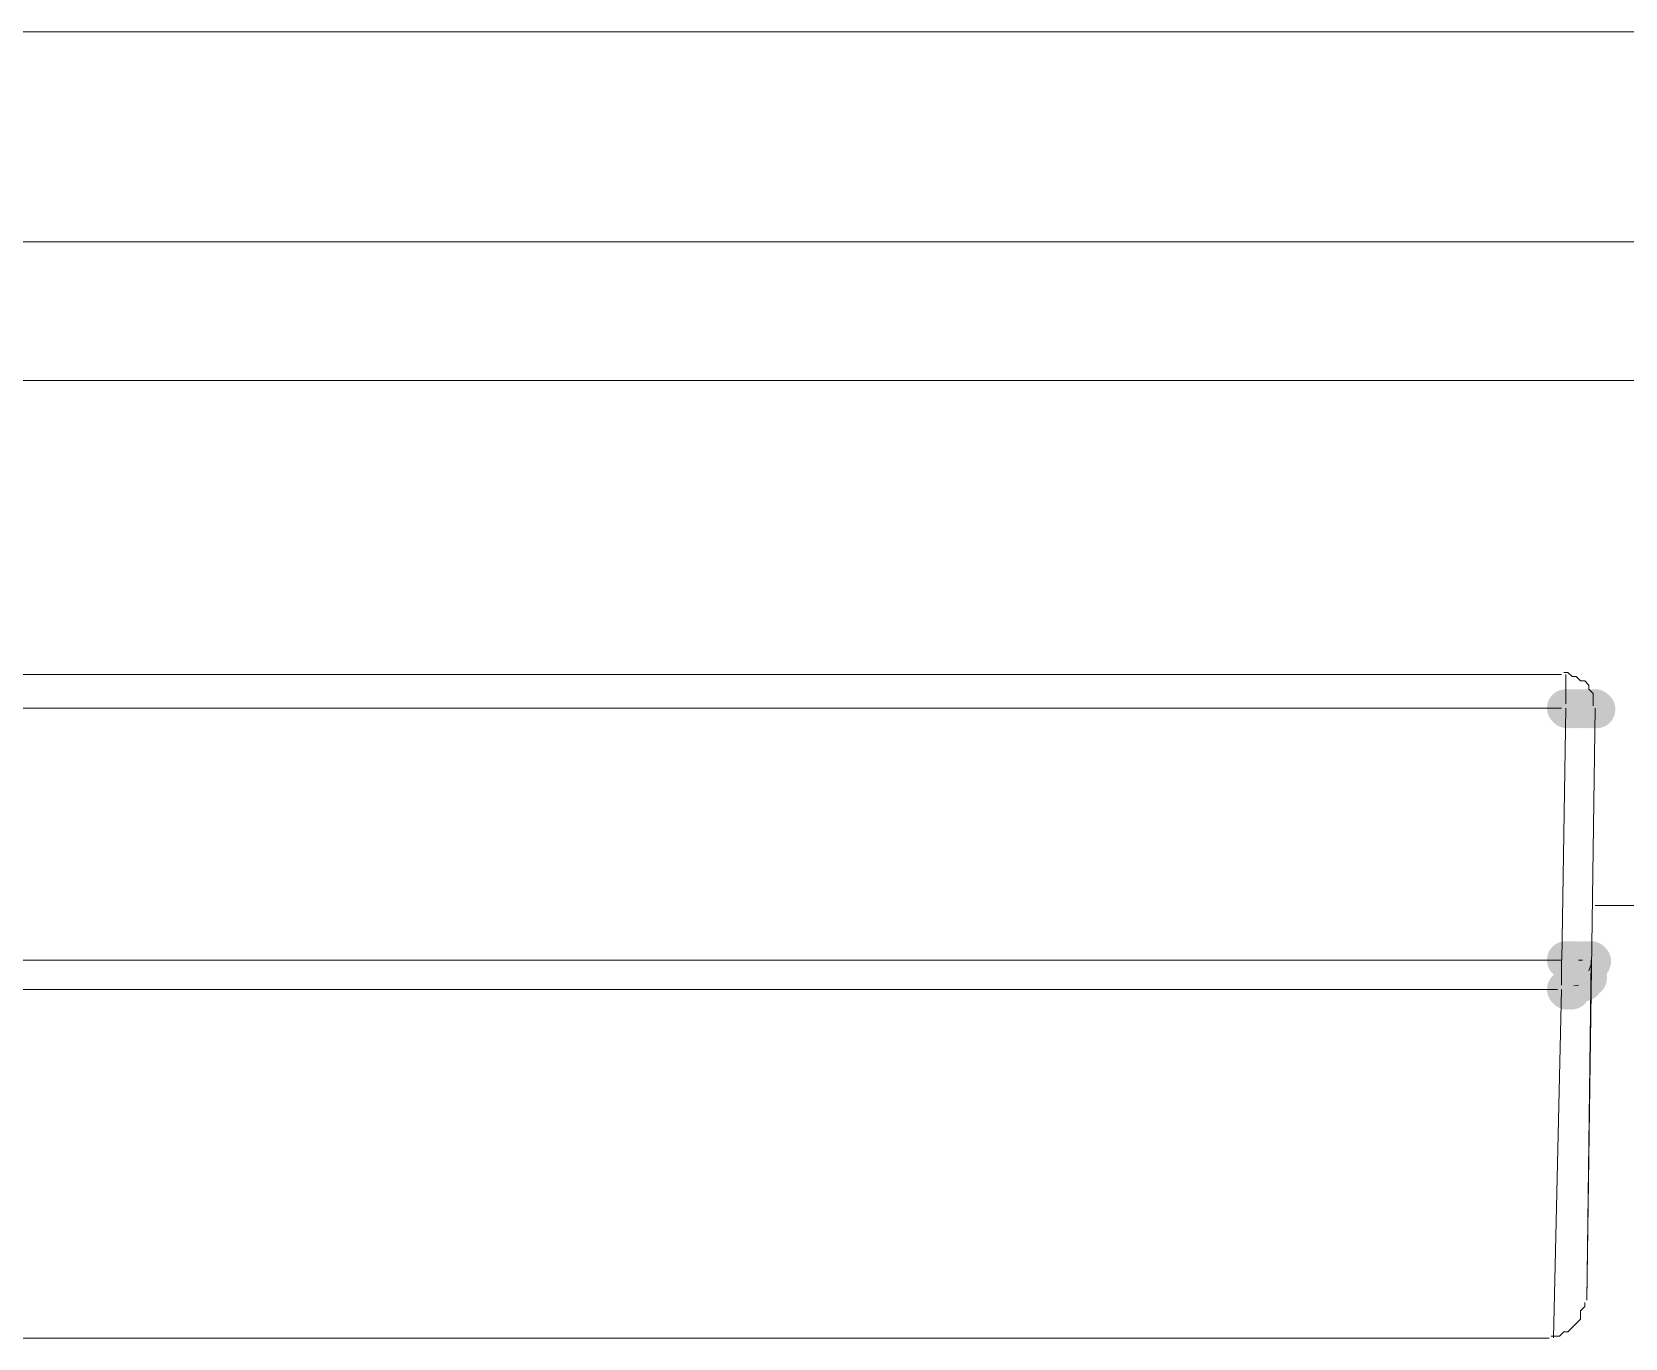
# Model space of a CAD drawing. Header units: millimetres. Extents: x 0 to 297, y 0 to 208.
# Drawn here: x 93.97 to 101.24, y 49.91 to 55.87 of the extents above; entities that cross this region are included whole.
import ezdxf

# ---------------------------------------------------------------- set-up
doc = ezdxf.new("R2010")
doc.units = ezdxf.units.MM

msp = doc.modelspace()

# ---------------------------------------------------------------- hatches: boundary and pattern name
h = msp.add_hatch(color=7)
edge = h.paths.add_edge_path(flags=0)
edge.add_spline(control_points=[(101.034105, 52.842842), (101.00056, 52.876387), (100.945668, 52.876387), (100.912123, 52.842842), (100.878578, 52.809297), (100.878578, 52.754406), (100.912123, 52.720861), (100.912123, 52.720861), (100.917767, 52.715216), (100.917767, 52.715216), (100.951312, 52.681671), (101.006204, 52.681671), (101.039749, 52.715216), (101.073294, 52.748761), (101.073294, 52.803653), (101.039749, 52.837198), (101.039749, 52.837198), (101.034105, 52.842842), (101.034105, 52.842842)], knot_values=[0, 0, 0, 0, 1, 1, 1, 2, 2, 2, 3, 3, 3, 4, 4, 4, 5, 5, 5, 6, 6, 6, 6], degree=3, periodic=1)
h = msp.add_hatch(color=7)
edge = h.paths.add_edge_path(flags=0)
edge.add_spline(control_points=[(101.034105, 52.842842), (101.00056, 52.876387), (100.945668, 52.876387), (100.912123, 52.842842), (100.878578, 52.809297), (100.878578, 52.754406), (100.912123, 52.720861), (100.912123, 52.720861), (100.917767, 52.715216), (100.917767, 52.715216), (100.951312, 52.681671), (101.006204, 52.681671), (101.039749, 52.715216), (101.073294, 52.748761), (101.073294, 52.803653), (101.039749, 52.837198), (101.039749, 52.837198), (101.034105, 52.842842), (101.034105, 52.842842)], knot_values=[0, 0, 0, 0, 1, 1, 1, 2, 2, 2, 3, 3, 3, 4, 4, 4, 5, 5, 5, 6, 6, 6, 6], degree=3, periodic=1)
h = msp.add_hatch(color=7)
edge = h.paths.add_edge_path(flags=0)
edge.add_spline(control_points=[(101.053155, 52.842842), (101.01961, 52.876387), (100.964718, 52.876387), (100.931173, 52.842842), (100.897628, 52.809297), (100.897628, 52.754406), (100.931173, 52.720861), (100.931173, 52.720861), (100.936817, 52.715216), (100.936817, 52.715216), (100.970362, 52.681671), (101.025254, 52.681671), (101.058799, 52.715216), (101.092344, 52.748761), (101.092344, 52.803653), (101.058799, 52.837198), (101.058799, 52.837198), (101.053155, 52.842842), (101.053155, 52.842842)], knot_values=[0, 0, 0, 0, 1, 1, 1, 2, 2, 2, 3, 3, 3, 4, 4, 4, 5, 5, 5, 6, 6, 6, 6], degree=3, periodic=1)
h = msp.add_hatch(color=7)
edge = h.paths.add_edge_path(flags=0)
edge.add_spline(control_points=[(101.072205, 52.842842), (101.03866, 52.876387), (100.983768, 52.876387), (100.950223, 52.842842), (100.916678, 52.809297), (100.916678, 52.754406), (100.950223, 52.720861), (100.950223, 52.720861), (100.955867, 52.715216), (100.955867, 52.715216), (100.989412, 52.681671), (101.044304, 52.681671), (101.077849, 52.715216), (101.111394, 52.748761), (101.111394, 52.803653), (101.077849, 52.837198), (101.077849, 52.837198), (101.072205, 52.842842), (101.072205, 52.842842)], knot_values=[0, 0, 0, 0, 1, 1, 1, 2, 2, 2, 3, 3, 3, 4, 4, 4, 5, 5, 5, 6, 6, 6, 6], degree=3, periodic=1)
h = msp.add_hatch(color=7)
edge = h.paths.add_edge_path(flags=0)
edge.add_spline(control_points=[(101.072205, 52.842842), (101.03866, 52.876387), (100.983768, 52.876387), (100.950223, 52.842842), (100.916678, 52.809297), (100.916678, 52.754406), (100.950223, 52.720861), (100.950223, 52.720861), (100.955867, 52.715216), (100.955867, 52.715216), (100.989412, 52.681671), (101.044304, 52.681671), (101.077849, 52.715216), (101.111394, 52.748761), (101.111394, 52.803653), (101.077849, 52.837198), (101.077849, 52.837198), (101.072205, 52.842842), (101.072205, 52.842842)], knot_values=[0, 0, 0, 0, 1, 1, 1, 2, 2, 2, 3, 3, 3, 4, 4, 4, 5, 5, 5, 6, 6, 6, 6], degree=3, periodic=1)
h = msp.add_hatch(color=7)
edge = h.paths.add_edge_path(flags=0)
edge.add_spline(control_points=[(101.093542, 52.840844), (101.061096, 52.875453), (101.006233, 52.877223), (100.971624, 52.844777), (100.937015, 52.812331), (100.935245, 52.757468), (100.967691, 52.722859), (100.967691, 52.722859), (100.972983, 52.717214), (100.972983, 52.717214), (101.005429, 52.682605), (101.060292, 52.680835), (101.094901, 52.713281), (101.12951, 52.745727), (101.13128, 52.800591), (101.098834, 52.8352), (101.098834, 52.8352), (101.093542, 52.840844), (101.093542, 52.840844)], knot_values=[0, 0, 0, 0, 1, 1, 1, 2, 2, 2, 3, 3, 3, 4, 4, 4, 5, 5, 5, 6, 6, 6, 6], degree=3, periodic=1)
h = msp.add_hatch(color=7)
edge = h.paths.add_edge_path(flags=0)
edge.add_spline(control_points=[(101.110658, 52.842842), (101.077113, 52.876387), (101.022221, 52.876387), (100.988676, 52.842842), (100.955131, 52.809297), (100.955131, 52.754406), (100.988676, 52.720861), (100.988676, 52.720861), (100.99432, 52.715216), (100.99432, 52.715216), (101.027865, 52.681671), (101.082757, 52.681671), (101.116302, 52.715216), (101.149847, 52.748761), (101.149847, 52.803653), (101.116302, 52.837198), (101.116302, 52.837198), (101.110658, 52.842842), (101.110658, 52.842842)], knot_values=[0, 0, 0, 0, 1, 1, 1, 2, 2, 2, 3, 3, 3, 4, 4, 4, 5, 5, 5, 6, 6, 6, 6], degree=3, periodic=1)
h = msp.add_hatch(color=7)
edge = h.paths.add_edge_path(flags=0)
edge.add_spline(control_points=[(101.110658, 52.842842), (101.077113, 52.876387), (101.022221, 52.876387), (100.988676, 52.842842), (100.955131, 52.809297), (100.955131, 52.754406), (100.988676, 52.720861), (100.988676, 52.720861), (100.99432, 52.715216), (100.99432, 52.715216), (101.027865, 52.681671), (101.082757, 52.681671), (101.116302, 52.715216), (101.149847, 52.748761), (101.149847, 52.803653), (101.116302, 52.837198), (101.116302, 52.837198), (101.110658, 52.842842), (101.110658, 52.842842)], knot_values=[0, 0, 0, 0, 1, 1, 1, 2, 2, 2, 3, 3, 3, 4, 4, 4, 5, 5, 5, 6, 6, 6, 6], degree=3, periodic=1)
h = msp.add_hatch(color=7)
edge = h.paths.add_edge_path(flags=0)
edge.add_spline(control_points=[(101.129708, 52.842842), (101.096163, 52.876387), (101.041271, 52.876387), (101.007726, 52.842842), (100.974181, 52.809297), (100.974181, 52.754406), (101.007726, 52.720861), (101.007726, 52.720861), (101.01337, 52.715216), (101.01337, 52.715216), (101.046915, 52.681671), (101.101807, 52.681671), (101.135352, 52.715216), (101.168897, 52.748761), (101.168897, 52.803653), (101.135352, 52.837198), (101.135352, 52.837198), (101.129708, 52.842842), (101.129708, 52.842842)], knot_values=[0, 0, 0, 0, 1, 1, 1, 2, 2, 2, 3, 3, 3, 4, 4, 4, 5, 5, 5, 6, 6, 6, 6], degree=3, periodic=1)
h = msp.add_hatch(color=7)
edge = h.paths.add_edge_path(flags=0)
edge.add_spline(control_points=[(101.129708, 52.842842), (101.096163, 52.876387), (101.041271, 52.876387), (101.007726, 52.842842), (100.974181, 52.809297), (100.974181, 52.754406), (101.007726, 52.720861), (101.007726, 52.720861), (101.01337, 52.715216), (101.01337, 52.715216), (101.046915, 52.681671), (101.101807, 52.681671), (101.135352, 52.715216), (101.168897, 52.748761), (101.168897, 52.803653), (101.135352, 52.837198), (101.135352, 52.837198), (101.129708, 52.842842), (101.129708, 52.842842)], knot_values=[0, 0, 0, 0, 1, 1, 1, 2, 2, 2, 3, 3, 3, 4, 4, 4, 5, 5, 5, 6, 6, 6, 6], degree=3, periodic=1)
h = msp.add_hatch(color=7)
edge = h.paths.add_edge_path(flags=0)
edge.add_spline(control_points=[(101.151045, 52.840844), (101.118599, 52.875453), (101.063736, 52.877223), (101.029127, 52.844777), (100.994518, 52.812331), (100.992748, 52.757468), (101.025194, 52.722859), (101.025194, 52.722859), (101.030485, 52.717214), (101.030485, 52.717214), (101.062932, 52.682605), (101.117795, 52.680835), (101.152404, 52.713281), (101.187013, 52.745727), (101.188783, 52.800591), (101.156337, 52.8352), (101.156337, 52.8352), (101.151045, 52.840844), (101.151045, 52.840844)], knot_values=[0, 0, 0, 0, 1, 1, 1, 2, 2, 2, 3, 3, 3, 4, 4, 4, 5, 5, 5, 6, 6, 6, 6], degree=3, periodic=1)
h = msp.add_hatch(color=7)
edge = h.paths.add_edge_path(flags=0)
edge.add_spline(control_points=[(101.151045, 52.840844), (101.118599, 52.875453), (101.063736, 52.877223), (101.029127, 52.844777), (100.994518, 52.812331), (100.992748, 52.757468), (101.025194, 52.722859), (101.025194, 52.722859), (101.030485, 52.717214), (101.030485, 52.717214), (101.062932, 52.682605), (101.117795, 52.680835), (101.152404, 52.713281), (101.187013, 52.745727), (101.188783, 52.800591), (101.156337, 52.8352), (101.156337, 52.8352), (101.151045, 52.840844), (101.151045, 52.840844)], knot_values=[0, 0, 0, 0, 1, 1, 1, 2, 2, 2, 3, 3, 3, 4, 4, 4, 5, 5, 5, 6, 6, 6, 6], degree=3, periodic=1)
h = msp.add_hatch(color=7)
edge = h.paths.add_edge_path(flags=0)
edge.add_spline(control_points=[(101.151045, 52.840844), (101.118599, 52.875453), (101.063736, 52.877223), (101.029127, 52.844777), (100.994518, 52.812331), (100.992748, 52.757468), (101.025194, 52.722859), (101.025194, 52.722859), (101.030485, 52.717214), (101.030485, 52.717214), (101.062932, 52.682605), (101.117795, 52.680835), (101.152404, 52.713281), (101.187013, 52.745727), (101.188783, 52.800591), (101.156337, 52.8352), (101.156337, 52.8352), (101.151045, 52.840844), (101.151045, 52.840844)], knot_values=[0, 0, 0, 0, 1, 1, 1, 2, 2, 2, 3, 3, 3, 4, 4, 4, 5, 5, 5, 6, 6, 6, 6], degree=3, periodic=1)
h = msp.add_hatch(color=7)
edge = h.paths.add_edge_path(flags=0)
edge.add_spline(control_points=[(101.151045, 52.840844), (101.118599, 52.875453), (101.063736, 52.877223), (101.029127, 52.844777), (100.994518, 52.812331), (100.992748, 52.757468), (101.025194, 52.722859), (101.025194, 52.722859), (101.030485, 52.717214), (101.030485, 52.717214), (101.062932, 52.682605), (101.117795, 52.680835), (101.152404, 52.713281), (101.187013, 52.745727), (101.188783, 52.800591), (101.156337, 52.8352), (101.156337, 52.8352), (101.151045, 52.840844), (101.151045, 52.840844)], knot_values=[0, 0, 0, 0, 1, 1, 1, 2, 2, 2, 3, 3, 3, 4, 4, 4, 5, 5, 5, 6, 6, 6, 6], degree=3, periodic=1)
h = msp.add_hatch(color=7)
edge = h.paths.add_edge_path(flags=0)
edge.add_spline(control_points=[(101.16816, 52.842842), (101.134615, 52.876387), (101.079724, 52.876387), (101.046179, 52.842842), (101.012634, 52.809297), (101.012634, 52.754406), (101.046179, 52.720861), (101.046179, 52.720861), (101.051823, 52.715216), (101.051823, 52.715216), (101.085368, 52.681671), (101.14026, 52.681671), (101.173805, 52.715216), (101.20735, 52.748761), (101.20735, 52.803653), (101.173805, 52.837198), (101.173805, 52.837198), (101.16816, 52.842842), (101.16816, 52.842842)], knot_values=[0, 0, 0, 0, 1, 1, 1, 2, 2, 2, 3, 3, 3, 4, 4, 4, 5, 5, 5, 6, 6, 6, 6], degree=3, periodic=1)
h = msp.add_hatch(color=7)
edge = h.paths.add_edge_path(flags=0)
edge.add_spline(control_points=[(101.16816, 52.842842), (101.134615, 52.876387), (101.079724, 52.876387), (101.046179, 52.842842), (101.012634, 52.809297), (101.012634, 52.754406), (101.046179, 52.720861), (101.046179, 52.720861), (101.051823, 52.715216), (101.051823, 52.715216), (101.085368, 52.681671), (101.14026, 52.681671), (101.173805, 52.715216), (101.20735, 52.748761), (101.20735, 52.803653), (101.173805, 52.837198), (101.173805, 52.837198), (101.16816, 52.842842), (101.16816, 52.842842)], knot_values=[0, 0, 0, 0, 1, 1, 1, 2, 2, 2, 3, 3, 3, 4, 4, 4, 5, 5, 5, 6, 6, 6, 6], degree=3, periodic=1)
h = msp.add_hatch(color=7)
edge = h.paths.add_edge_path(flags=0)
edge.add_spline(control_points=[(101.16816, 52.842842), (101.134615, 52.876387), (101.079724, 52.876387), (101.046179, 52.842842), (101.012634, 52.809297), (101.012634, 52.754406), (101.046179, 52.720861), (101.046179, 52.720861), (101.051823, 52.715216), (101.051823, 52.715216), (101.085368, 52.681671), (101.14026, 52.681671), (101.173805, 52.715216), (101.20735, 52.748761), (101.20735, 52.803653), (101.173805, 52.837198), (101.173805, 52.837198), (101.16816, 52.842842), (101.16816, 52.842842)], knot_values=[0, 0, 0, 0, 1, 1, 1, 2, 2, 2, 3, 3, 3, 4, 4, 4, 5, 5, 5, 6, 6, 6, 6], degree=3, periodic=1)
h = msp.add_hatch(color=7)
edge = h.paths.add_edge_path(flags=0)
edge.add_spline(control_points=[(101.16816, 52.842842), (101.134615, 52.876387), (101.079724, 52.876387), (101.046179, 52.842842), (101.012634, 52.809297), (101.012634, 52.754406), (101.046179, 52.720861), (101.046179, 52.720861), (101.051823, 52.715216), (101.051823, 52.715216), (101.085368, 52.681671), (101.14026, 52.681671), (101.173805, 52.715216), (101.20735, 52.748761), (101.20735, 52.803653), (101.173805, 52.837198), (101.173805, 52.837198), (101.16816, 52.842842), (101.16816, 52.842842)], knot_values=[0, 0, 0, 0, 1, 1, 1, 2, 2, 2, 3, 3, 3, 4, 4, 4, 5, 5, 5, 6, 6, 6, 6], degree=3, periodic=1)
h = msp.add_hatch(color=7)
edge = h.paths.add_edge_path(flags=0)
edge.add_spline(control_points=[(101.16816, 52.842842), (101.134615, 52.876387), (101.079724, 52.876387), (101.046179, 52.842842), (101.012634, 52.809297), (101.012634, 52.754406), (101.046179, 52.720861), (101.046179, 52.720861), (101.051823, 52.715216), (101.051823, 52.715216), (101.085368, 52.681671), (101.14026, 52.681671), (101.173805, 52.715216), (101.20735, 52.748761), (101.20735, 52.803653), (101.173805, 52.837198), (101.173805, 52.837198), (101.16816, 52.842842), (101.16816, 52.842842)], knot_values=[0, 0, 0, 0, 1, 1, 1, 2, 2, 2, 3, 3, 3, 4, 4, 4, 5, 5, 5, 6, 6, 6, 6], degree=3, periodic=1)
h = msp.add_hatch(color=7)
edge = h.paths.add_edge_path(flags=0)
edge.add_spline(control_points=[(101.16816, 52.842842), (101.134615, 52.876387), (101.079724, 52.876387), (101.046179, 52.842842), (101.012634, 52.809297), (101.012634, 52.754406), (101.046179, 52.720861), (101.046179, 52.720861), (101.051823, 52.715216), (101.051823, 52.715216), (101.085368, 52.681671), (101.14026, 52.681671), (101.173805, 52.715216), (101.20735, 52.748761), (101.20735, 52.803653), (101.173805, 52.837198), (101.173805, 52.837198), (101.16816, 52.842842), (101.16816, 52.842842)], knot_values=[0, 0, 0, 0, 1, 1, 1, 2, 2, 2, 3, 3, 3, 4, 4, 4, 5, 5, 5, 6, 6, 6, 6], degree=3, periodic=1)
h = msp.add_hatch(color=7)
edge = h.paths.add_edge_path(flags=0)
edge.add_spline(control_points=[(101.16816, 52.842842), (101.134615, 52.876387), (101.079724, 52.876387), (101.046179, 52.842842), (101.012634, 52.809297), (101.012634, 52.754406), (101.046179, 52.720861), (101.046179, 52.720861), (101.051823, 52.715216), (101.051823, 52.715216), (101.085368, 52.681671), (101.14026, 52.681671), (101.173805, 52.715216), (101.20735, 52.748761), (101.20735, 52.803653), (101.173805, 52.837198), (101.173805, 52.837198), (101.16816, 52.842842), (101.16816, 52.842842)], knot_values=[0, 0, 0, 0, 1, 1, 1, 2, 2, 2, 3, 3, 3, 4, 4, 4, 5, 5, 5, 6, 6, 6, 6], degree=3, periodic=1)
h = msp.add_hatch(color=7)
edge = h.paths.add_edge_path(flags=0)
edge.add_spline(control_points=[(101.16816, 52.842842), (101.134615, 52.876387), (101.079724, 52.876387), (101.046179, 52.842842), (101.012634, 52.809297), (101.012634, 52.754406), (101.046179, 52.720861), (101.046179, 52.720861), (101.051823, 52.715216), (101.051823, 52.715216), (101.085368, 52.681671), (101.14026, 52.681671), (101.173805, 52.715216), (101.20735, 52.748761), (101.20735, 52.803653), (101.173805, 52.837198), (101.173805, 52.837198), (101.16816, 52.842842), (101.16816, 52.842842)], knot_values=[0, 0, 0, 0, 1, 1, 1, 2, 2, 2, 3, 3, 3, 4, 4, 4, 5, 5, 5, 6, 6, 6, 6], degree=3, periodic=1)
h = msp.add_hatch(color=7)
edge = h.paths.add_edge_path(flags=0)
edge.add_spline(control_points=[(101.034105, 51.69314), (101.00056, 51.726685), (100.945668, 51.726685), (100.912123, 51.69314), (100.878578, 51.659595), (100.878578, 51.604703), (100.912123, 51.571158), (100.912123, 51.571158), (100.917767, 51.565513), (100.917767, 51.565513), (100.951312, 51.531968), (101.006204, 51.531968), (101.039749, 51.565513), (101.073294, 51.599058), (101.073294, 51.65395), (101.039749, 51.687495), (101.039749, 51.687495), (101.034105, 51.69314), (101.034105, 51.69314)], knot_values=[0, 0, 0, 0, 1, 1, 1, 2, 2, 2, 3, 3, 3, 4, 4, 4, 5, 5, 5, 6, 6, 6, 6], degree=3, periodic=1)
h = msp.add_hatch(color=7)
edge = h.paths.add_edge_path(flags=0)
edge.add_spline(control_points=[(101.053155, 51.69314), (101.01961, 51.726685), (100.964718, 51.726685), (100.931173, 51.69314), (100.897628, 51.659595), (100.897628, 51.604703), (100.931173, 51.571158), (100.931173, 51.571158), (100.936817, 51.565513), (100.936817, 51.565513), (100.970362, 51.531968), (101.025254, 51.531968), (101.058799, 51.565513), (101.092344, 51.599058), (101.092344, 51.65395), (101.058799, 51.687495), (101.058799, 51.687495), (101.053155, 51.69314), (101.053155, 51.69314)], knot_values=[0, 0, 0, 0, 1, 1, 1, 2, 2, 2, 3, 3, 3, 4, 4, 4, 5, 5, 5, 6, 6, 6, 6], degree=3, periodic=1)
h = msp.add_hatch(color=7)
edge = h.paths.add_edge_path(flags=0)
edge.add_spline(control_points=[(101.072205, 51.69314), (101.03866, 51.726685), (100.983768, 51.726685), (100.950223, 51.69314), (100.916678, 51.659595), (100.916678, 51.604703), (100.950223, 51.571158), (100.950223, 51.571158), (100.955867, 51.565513), (100.955867, 51.565513), (100.989412, 51.531968), (101.044304, 51.531968), (101.077849, 51.565513), (101.111394, 51.599058), (101.111394, 51.65395), (101.077849, 51.687495), (101.077849, 51.687495), (101.072205, 51.69314), (101.072205, 51.69314)], knot_values=[0, 0, 0, 0, 1, 1, 1, 2, 2, 2, 3, 3, 3, 4, 4, 4, 5, 5, 5, 6, 6, 6, 6], degree=3, periodic=1)
h = msp.add_hatch(color=7)
edge = h.paths.add_edge_path(flags=0)
edge.add_spline(control_points=[(101.110658, 51.69314), (101.077113, 51.726685), (101.022221, 51.726685), (100.988676, 51.69314), (100.955131, 51.659595), (100.955131, 51.604703), (100.988676, 51.571158), (100.988676, 51.571158), (100.99432, 51.565513), (100.99432, 51.565513), (101.027865, 51.531968), (101.082757, 51.531968), (101.116302, 51.565513), (101.149847, 51.599058), (101.149847, 51.65395), (101.116302, 51.687495), (101.116302, 51.687495), (101.110658, 51.69314), (101.110658, 51.69314)], knot_values=[0, 0, 0, 0, 1, 1, 1, 2, 2, 2, 3, 3, 3, 4, 4, 4, 5, 5, 5, 6, 6, 6, 6], degree=3, periodic=1)
h = msp.add_hatch(color=7)
edge = h.paths.add_edge_path(flags=0)
edge.add_spline(control_points=[(101.129708, 51.69314), (101.096163, 51.726685), (101.041271, 51.726685), (101.007726, 51.69314), (100.974181, 51.659595), (100.974181, 51.604703), (101.007726, 51.571158), (101.007726, 51.571158), (101.01337, 51.565513), (101.01337, 51.565513), (101.046915, 51.531968), (101.101807, 51.531968), (101.135352, 51.565513), (101.168897, 51.599058), (101.168897, 51.65395), (101.135352, 51.687495), (101.135352, 51.687495), (101.129708, 51.69314), (101.129708, 51.69314)], knot_values=[0, 0, 0, 0, 1, 1, 1, 2, 2, 2, 3, 3, 3, 4, 4, 4, 5, 5, 5, 6, 6, 6, 6], degree=3, periodic=1)
h = msp.add_hatch(color=7)
edge = h.paths.add_edge_path(flags=0)
edge.add_spline(control_points=[(101.129708, 51.69314), (101.096163, 51.726685), (101.041271, 51.726685), (101.007726, 51.69314), (100.974181, 51.659595), (100.974181, 51.604703), (101.007726, 51.571158), (101.007726, 51.571158), (101.01337, 51.565513), (101.01337, 51.565513), (101.046915, 51.531968), (101.101807, 51.531968), (101.135352, 51.565513), (101.168897, 51.599058), (101.168897, 51.65395), (101.135352, 51.687495), (101.135352, 51.687495), (101.129708, 51.69314), (101.129708, 51.69314)], knot_values=[0, 0, 0, 0, 1, 1, 1, 2, 2, 2, 3, 3, 3, 4, 4, 4, 5, 5, 5, 6, 6, 6, 6], degree=3, periodic=1)
h = msp.add_hatch(color=7)
edge = h.paths.add_edge_path(flags=0)
edge.add_spline(control_points=[(101.129708, 51.69314), (101.096163, 51.726685), (101.041271, 51.726685), (101.007726, 51.69314), (100.974181, 51.659595), (100.974181, 51.604703), (101.007726, 51.571158), (101.007726, 51.571158), (101.01337, 51.565513), (101.01337, 51.565513), (101.046915, 51.531968), (101.101807, 51.531968), (101.135352, 51.565513), (101.168897, 51.599058), (101.168897, 51.65395), (101.135352, 51.687495), (101.135352, 51.687495), (101.129708, 51.69314), (101.129708, 51.69314)], knot_values=[0, 0, 0, 0, 1, 1, 1, 2, 2, 2, 3, 3, 3, 4, 4, 4, 5, 5, 5, 6, 6, 6, 6], degree=3, periodic=1)
h = msp.add_hatch(color=7)
edge = h.paths.add_edge_path(flags=0)
edge.add_spline(control_points=[(101.151045, 51.691141), (101.118599, 51.725751), (101.063736, 51.72752), (101.029127, 51.695074), (100.994518, 51.662628), (100.992748, 51.607765), (101.025194, 51.573156), (101.025194, 51.573156), (101.030485, 51.567511), (101.030485, 51.567511), (101.062932, 51.532902), (101.117795, 51.531133), (101.152404, 51.563579), (101.187013, 51.596025), (101.188783, 51.650888), (101.156337, 51.685497), (101.156337, 51.685497), (101.151045, 51.691141), (101.151045, 51.691141)], knot_values=[0, 0, 0, 0, 1, 1, 1, 2, 2, 2, 3, 3, 3, 4, 4, 4, 5, 5, 5, 6, 6, 6, 6], degree=3, periodic=1)
h = msp.add_hatch(color=7)
edge = h.paths.add_edge_path(flags=0)
edge.add_spline(control_points=[(101.151045, 51.691141), (101.118599, 51.725751), (101.063736, 51.72752), (101.029127, 51.695074), (100.994518, 51.662628), (100.992748, 51.607765), (101.025194, 51.573156), (101.025194, 51.573156), (101.030485, 51.567511), (101.030485, 51.567511), (101.062932, 51.532902), (101.117795, 51.531133), (101.152404, 51.563579), (101.187013, 51.596025), (101.188783, 51.650888), (101.156337, 51.685497), (101.156337, 51.685497), (101.151045, 51.691141), (101.151045, 51.691141)], knot_values=[0, 0, 0, 0, 1, 1, 1, 2, 2, 2, 3, 3, 3, 4, 4, 4, 5, 5, 5, 6, 6, 6, 6], degree=3, periodic=1)
h = msp.add_hatch(color=7)
edge = h.paths.add_edge_path(flags=0)
edge.add_spline(control_points=[(101.151045, 51.691141), (101.118599, 51.725751), (101.063736, 51.72752), (101.029127, 51.695074), (100.994518, 51.662628), (100.992748, 51.607765), (101.025194, 51.573156), (101.025194, 51.573156), (101.030485, 51.567511), (101.030485, 51.567511), (101.062932, 51.532902), (101.117795, 51.531133), (101.152404, 51.563579), (101.187013, 51.596025), (101.188783, 51.650888), (101.156337, 51.685497), (101.156337, 51.685497), (101.151045, 51.691141), (101.151045, 51.691141)], knot_values=[0, 0, 0, 0, 1, 1, 1, 2, 2, 2, 3, 3, 3, 4, 4, 4, 5, 5, 5, 6, 6, 6, 6], degree=3, periodic=1)
h = msp.add_hatch(color=7)
edge = h.paths.add_edge_path(flags=0)
edge.add_spline(control_points=[(101.151045, 51.691141), (101.118599, 51.725751), (101.063736, 51.72752), (101.029127, 51.695074), (100.994518, 51.662628), (100.992748, 51.607765), (101.025194, 51.573156), (101.025194, 51.573156), (101.030485, 51.567511), (101.030485, 51.567511), (101.062932, 51.532902), (101.117795, 51.531133), (101.152404, 51.563579), (101.187013, 51.596025), (101.188783, 51.650888), (101.156337, 51.685497), (101.156337, 51.685497), (101.151045, 51.691141), (101.151045, 51.691141)], knot_values=[0, 0, 0, 0, 1, 1, 1, 2, 2, 2, 3, 3, 3, 4, 4, 4, 5, 5, 5, 6, 6, 6, 6], degree=3, periodic=1)
h = msp.add_hatch(color=7)
edge = h.paths.add_edge_path(flags=0)
edge.add_spline(control_points=[(101.151045, 51.691141), (101.118599, 51.725751), (101.063736, 51.72752), (101.029127, 51.695074), (100.994518, 51.662628), (100.992748, 51.607765), (101.025194, 51.573156), (101.025194, 51.573156), (101.030485, 51.567511), (101.030485, 51.567511), (101.062932, 51.532902), (101.117795, 51.531133), (101.152404, 51.563579), (101.187013, 51.596025), (101.188783, 51.650888), (101.156337, 51.685497), (101.156337, 51.685497), (101.151045, 51.691141), (101.151045, 51.691141)], knot_values=[0, 0, 0, 0, 1, 1, 1, 2, 2, 2, 3, 3, 3, 4, 4, 4, 5, 5, 5, 6, 6, 6, 6], degree=3, periodic=1)
h = msp.add_hatch(color=7)
edge = h.paths.add_edge_path(flags=0)
edge.add_spline(control_points=[(101.151045, 51.691141), (101.118599, 51.725751), (101.063736, 51.72752), (101.029127, 51.695074), (100.994518, 51.662628), (100.992748, 51.607765), (101.025194, 51.573156), (101.025194, 51.573156), (101.030485, 51.567511), (101.030485, 51.567511), (101.062932, 51.532902), (101.117795, 51.531133), (101.152404, 51.563579), (101.187013, 51.596025), (101.188783, 51.650888), (101.156337, 51.685497), (101.156337, 51.685497), (101.151045, 51.691141), (101.151045, 51.691141)], knot_values=[0, 0, 0, 0, 1, 1, 1, 2, 2, 2, 3, 3, 3, 4, 4, 4, 5, 5, 5, 6, 6, 6, 6], degree=3, periodic=1)
h = msp.add_hatch(color=7)
edge = h.paths.add_edge_path(flags=0)
edge.add_spline(control_points=[(101.110658, 51.597184), (101.077113, 51.630729), (101.022221, 51.630729), (100.988676, 51.597184), (100.955131, 51.563639), (100.955131, 51.508747), (100.988676, 51.475202), (100.988676, 51.475202), (100.99432, 51.469558), (100.99432, 51.469558), (101.027865, 51.436013), (101.082757, 51.436013), (101.116302, 51.469558), (101.149847, 51.503103), (101.149847, 51.557995), (101.116302, 51.59154), (101.116302, 51.59154), (101.110658, 51.597184), (101.110658, 51.597184)], knot_values=[0, 0, 0, 0, 1, 1, 1, 2, 2, 2, 3, 3, 3, 4, 4, 4, 5, 5, 5, 6, 6, 6, 6], degree=3, periodic=1)
h = msp.add_hatch(color=7)
edge = h.paths.add_edge_path(flags=0)
edge.add_spline(control_points=[(101.127709, 51.618169), (101.0931, 51.650615), (101.038237, 51.648845), (101.005791, 51.614236), (100.973345, 51.579627), (100.975115, 51.524763), (101.009724, 51.492317), (101.009724, 51.492317), (101.015368, 51.487026), (101.015368, 51.487026), (101.049977, 51.45458), (101.104841, 51.45635), (101.137287, 51.490959), (101.169733, 51.525568), (101.167963, 51.580431), (101.133354, 51.612877), (101.133354, 51.612877), (101.127709, 51.618169), (101.127709, 51.618169)], knot_values=[0, 0, 0, 0, 1, 1, 1, 2, 2, 2, 3, 3, 3, 4, 4, 4, 5, 5, 5, 6, 6, 6, 6], degree=3, periodic=1)
h = msp.add_hatch(color=7)
edge = h.paths.add_edge_path(flags=0)
edge.add_spline(control_points=[(101.129708, 51.635637), (101.096163, 51.669182), (101.041271, 51.669182), (101.007726, 51.635637), (100.974181, 51.602092), (100.974181, 51.5472), (101.007726, 51.513655), (101.007726, 51.513655), (101.01337, 51.508011), (101.01337, 51.508011), (101.046915, 51.474466), (101.101807, 51.474466), (101.135352, 51.508011), (101.168897, 51.541556), (101.168897, 51.596447), (101.135352, 51.629992), (101.135352, 51.629992), (101.129708, 51.635637), (101.129708, 51.635637)], knot_values=[0, 0, 0, 0, 1, 1, 1, 2, 2, 2, 3, 3, 3, 4, 4, 4, 5, 5, 5, 6, 6, 6, 6], degree=3, periodic=1)
h = msp.add_hatch(color=7)
edge = h.paths.add_edge_path(flags=0)
edge.add_spline(control_points=[(101.034105, 51.559084), (101.00056, 51.592629), (100.945668, 51.592629), (100.912123, 51.559084), (100.878578, 51.525539), (100.878578, 51.470647), (100.912123, 51.437102), (100.912123, 51.437102), (100.917767, 51.431458), (100.917767, 51.431458), (100.951312, 51.397913), (101.006204, 51.397913), (101.039749, 51.431458), (101.073294, 51.465003), (101.073294, 51.519895), (101.039749, 51.55344), (101.039749, 51.55344), (101.034105, 51.559084), (101.034105, 51.559084)], knot_values=[0, 0, 0, 0, 1, 1, 1, 2, 2, 2, 3, 3, 3, 4, 4, 4, 5, 5, 5, 6, 6, 6, 6], degree=3, periodic=1)
h = msp.add_hatch(color=7)
edge = h.paths.add_edge_path(flags=0)
edge.add_spline(control_points=[(101.053155, 51.559084), (101.01961, 51.592629), (100.964718, 51.592629), (100.931173, 51.559084), (100.897628, 51.525539), (100.897628, 51.470647), (100.931173, 51.437102), (100.931173, 51.437102), (100.936817, 51.431458), (100.936817, 51.431458), (100.970362, 51.397913), (101.025254, 51.397913), (101.058799, 51.431458), (101.092344, 51.465003), (101.092344, 51.519895), (101.058799, 51.55344), (101.058799, 51.55344), (101.053155, 51.559084), (101.053155, 51.559084)], knot_values=[0, 0, 0, 0, 1, 1, 1, 2, 2, 2, 3, 3, 3, 4, 4, 4, 5, 5, 5, 6, 6, 6, 6], degree=3, periodic=1)

# ---------------------------------------------------------------- linework, layer by layer
at = {"color": 7, "lineweight": 15}
for points in [[(130.832931, 55.867599), (71.745828, 55.867599)], [(71.803331, 54.909454), (130.736975, 54.909454)], [(130.526014, 54.276924), (72.052392, 54.276924)], [(81.903358, 52.93531), (100.953711, 52.93531)], [(101.097644, 52.791729), (101.097644, 52.810779), (101.097644, 52.829829), (101.097644, 52.849232), (101.078242, 52.868282), (101.078242, 52.887332), (101.059192, 52.906735), (101.040142, 52.906735), (101.020739, 52.925785), (101.001689, 52.925785), (100.982639, 52.944835), (100.963236, 52.944835)], [(100.973114, 52.93531), (100.973114, 52.801254)], [(81.903358, 52.781851), (100.953711, 52.781851)], [(100.973114, 52.781851), (100.954064, 51.632501)], [(101.107169, 52.781851), (101.069069, 50.079926)], [(101.452186, 51.88121), (101.107169, 51.88121)], [(100.953711, 51.632149), (81.941811, 51.632149)], [(100.953711, 51.632149), (100.953711, 51.517143)], [(101.049667, 51.632149), (101.030617, 51.632149)], [(101.088119, 51.632149), (101.069069, 50.079926)], [(101.088119, 51.612746), (101.077536, 51.583113)], [(81.922408, 51.498093), (100.934661, 51.498093)], [(100.953711, 51.498093), (100.915964, 49.907771)], [(101.030617, 51.517143), (101.00945, 51.515026)], [(100.905733, 49.91659), (100.925136, 49.91659), (100.944186, 49.91659), (100.963236, 49.935993), (100.982639, 49.935993), (101.001689, 49.955043), (101.020739, 49.974093), (101.040142, 49.993496), (101.040142, 50.012546), (101.040142, 50.031596), (101.059192, 50.050999), (101.059192, 50.070049)], [(81.960861, 49.907065), (100.896208, 49.907065)]]:
    msp.add_lwpolyline(points, dxfattribs=at)

doc.saveas('drawing.dxf')
